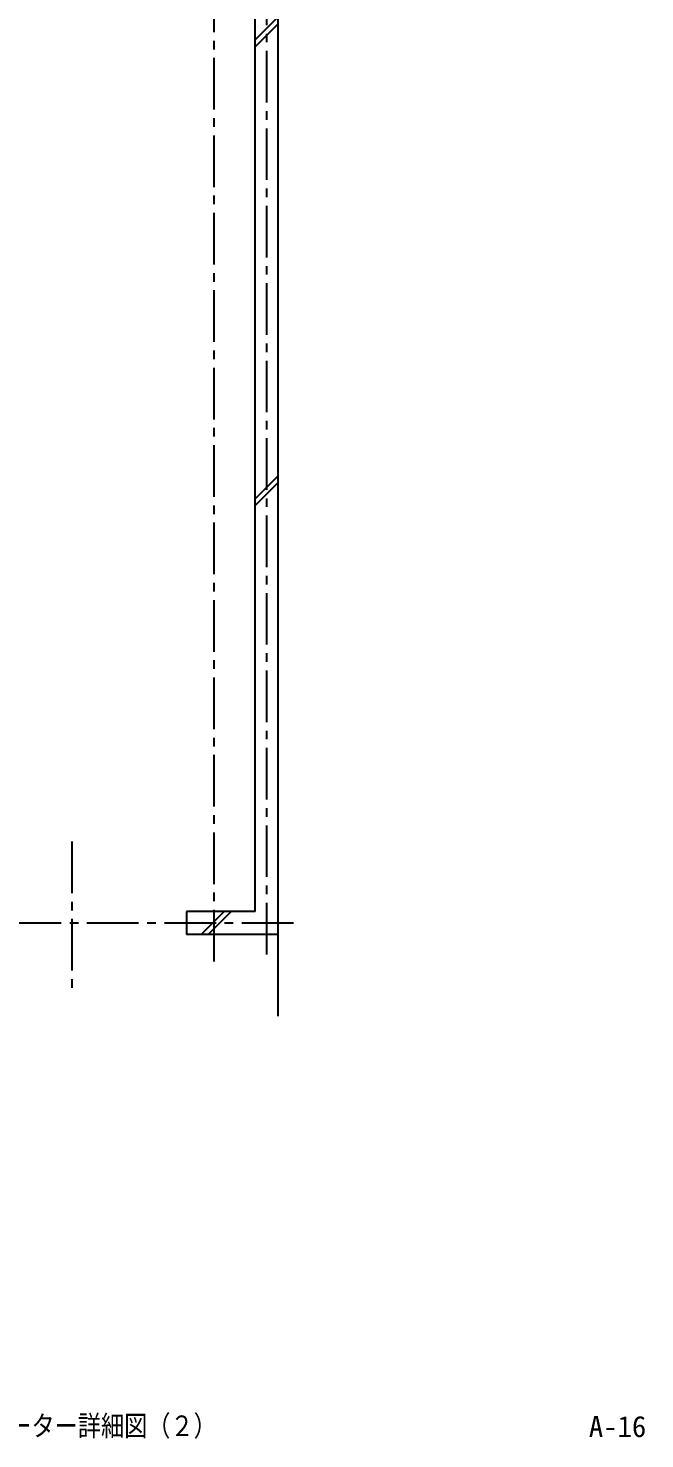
# Model space of a CAD drawing. Extents: x 1836 to 16224, y 361 to 11429.
# Drawn here: x 13536 to 16224, y 361 to 6509 of the extents above; entities that cross this region are included whole.
import ezdxf
from ezdxf.enums import TextEntityAlignment as Align

# ---------------------------------------------------------------- set-up
doc = ezdxf.new("R2010")
doc.units = 0
doc.header["$LTSCALE"] = 300
doc.header["$MEASUREMENT"] = 0
doc.linetypes.add('CENTER2', pattern=[1.125, 0.75, -0.125, 0.125, -0.125])
for name, color, linetype in [('A_タイトル枠', 7, 'CONTINUOUS'), ('A_躯体', 7, 'CONTINUOUS'), ('ZZ-BUILD-AXIS-T', 7, 'CENTER2'), ('ZZ-BUILD-W', 3, 'CONTINUOUS'), ('枠内記述', 3, 'CONTINUOUS')]:
    doc.layers.add(name, color=color, linetype=linetype)
doc.styles.get("Standard").update_dxf_attribs({"font": 'romans.shx', "width": 0.8, "bigfont": 'extfont.shx'})
doc.styles.add('ゴシック', font='MS Gothic.ttf', dxfattribs={"height": 4})

msp = doc.modelspace()

# ---------------------------------------------------------------- linework, layer by layer
at = {"layer": 'A_躯体', "color": 3, "linetype": 'Continuous'}
for p, q in [((14526.095, 2658.637), (14526.095, 9866.137)), ((14626.095, 2202.426), (14626.095, 9866.137))]:
    msp.add_line(p, q, dxfattribs=at)
at = {"layer": 'ZZ-BUILD-AXIS-T', "linetype": 'CENTER2'}
for p, q in [((14346.095, 2441.506), (14346.095, 11189.137)), ((14576.095, 2472.197), (14576.095, 10236.72)), ((13726.095, 2964.147), (13726.095, 2297.84)), ((14692.32, 2608.637), (8250.348, 2608.637))]:
    msp.add_line(p, q, dxfattribs=at)
at = {"layer": 'ZZ-BUILD-W', "color": 7, "linetype": 'Continuous'}
for p, q in [((14526.095, 6458.124), (14626.095, 6558.124)), ((14526.095, 6428.124), (14626.095, 6528.124)), ((14526.095, 4458.124), (14626.095, 4558.124)), ((14526.095, 4428.124), (14626.095, 4528.124)), ((14290.629, 2558.637), (14390.629, 2658.637)), ((14320.629, 2558.637), (14420.629, 2658.637))]:
    msp.add_line(p, q, dxfattribs=at)
at = {"layer": 'ZZ-BUILD-W', "linetype": 'Continuous'}
for p, q in [((14526.095, 2658.637), (14226.095, 2658.637)), ((14226.095, 2658.637), (14226.095, 2558.637)), ((14626.095, 2558.637), (14226.095, 2558.637))]:
    msp.add_line(p, q, dxfattribs=at)

# ---------------------------------------------------------------- texts
at = {"layer": 'A_タイトル枠', "color": 3, "width": 0.9}
msp.add_text('エレベーター詳細図（２）', height=102, dxfattribs=at).set_placement((13752.226, 414.21), align=Align.MIDDLE_CENTER)
at = {"layer": '枠内記述', "style": 'ゴシック'}
msp.add_text('A-16', height=92, dxfattribs=at).set_placement((15980.352, 368.808))

doc.saveas('drawing.dxf')
